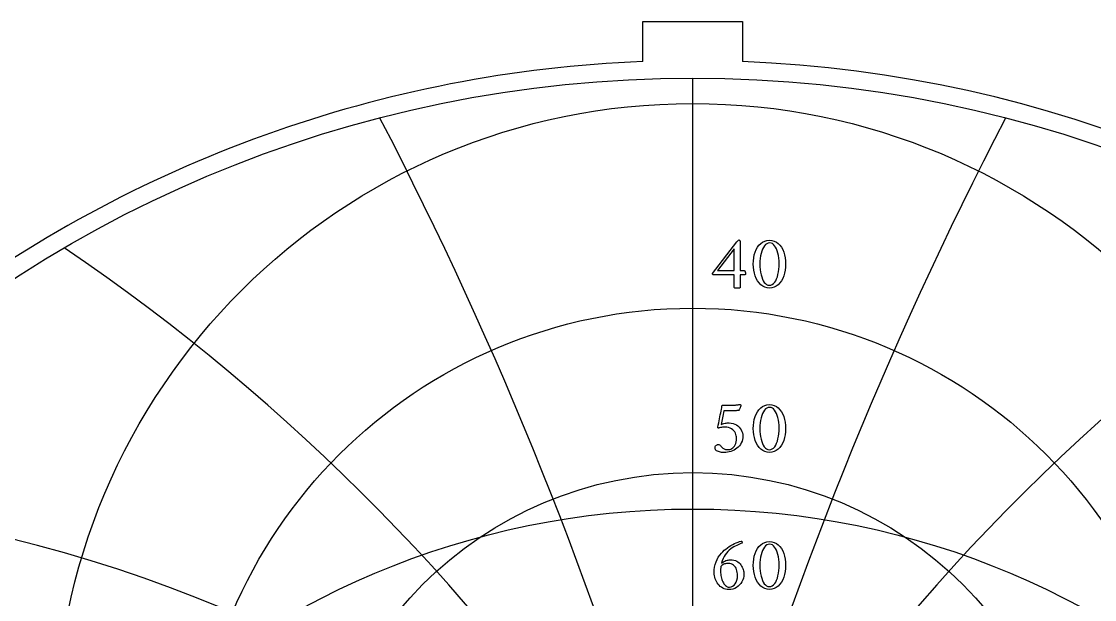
# Model space of a CAD drawing. Header units: millimetres. Extents: x -32.4 to 32.3, y -32.4 to 33.4.
# Drawn here: x -17.16 to 10.27, y 18.57 to 33.35 of the extents above; entities that cross this region are included whole.
import ezdxf

# ---------------------------------------------------------------- set-up
doc = ezdxf.new("R2010")
doc.units = ezdxf.units.MM
for name, color, linetype in [('CUT_OUTER', 1, 'Continuous'), ('ENGRAVE', 7, 'Continuous'), ('ENGRAVE_FINE', 8, 'Continuous'), ('TEXT', 5, 'Continuous')]:
    doc.layers.add(name, color=color, linetype=linetype)

msp = doc.modelspace()

# ---------------------------------------------------------------- linework, layer by layer
at = {"layer": 'CUT_OUTER'}
for points in [[(-1.2775, 33.35), (1.2775, 33.35), (1.2775, 32.3246)], [(-1.2775, 32.3246), (-1.2775, 33.35)]]:
    msp.add_lwpolyline(points, dxfattribs=at)
for centre, radius, start, end in [((-0.0002, -0.0001), 32.35, 127.26523, 87.73645), ((-0.0008, 0.0014), 32.3484, 92.26192, 127.26607)]:
    msp.add_arc(centre, radius, start, end, dxfattribs=at)
at = {"layer": 'ENGRAVE'}
msp.add_lwpolyline([(0, -31.9), (0, 31.9)], dxfattribs=at)
for centre, radius in [((0, 0), 31.9), ((0, 14.9413), 16.3099), ((0, 13.2367), 12.781), ((0, 12.0499), 9.7631), ((0, 0), 20.8814)]:
    msp.add_circle(centre, radius, dxfattribs=at)
msp.add_arc((0, 17.4239), 20.6379, 156.38511, 23.61489, dxfattribs=at)
at = {"layer": 'ENGRAVE_FINE'}
for centre, radius, start, end in [((-98.2292, -16.0229), 101.6943, 5.117692, 27.466247), ((-98.2292, -16.0229), 101.6943, 5.117692, 27.466247), ((98.2292, -16.0229), 101.6943, 152.533753, 174.882308), ((98.2292, -16.0229), 101.6943, 152.533753, 174.882308), ((-45.5883, -16.0229), 52.6409, 10.39425, 55.88566), ((-45.5883, -16.0229), 52.6409, 10.39425, 55.88566), ((45.5883, -16.0229), 52.6409, 124.11434, 169.60575), ((45.5883, -16.0229), 52.6409, 124.11434, 169.60575), ((-26.3204, -16.0229), 37.2227, 16.00739, 86.28084), ((-26.3204, -16.0229), 37.2227, 16.00739, 86.28084), ((26.3204, -16.0229), 37.2227, 93.71916, 163.99261), ((26.3204, -16.0229), 37.2227, 93.71916, 163.99261)]:
    msp.add_arc(centre, radius, start, end, dxfattribs=at)
at = {"layer": 'TEXT'}
for points in [[(1.1812, 27.7616), (1.1884, 27.7609), (1.1945, 27.7587), (1.1996, 27.7551), (1.2035, 27.75), (1.2065, 27.7441), (1.2086, 27.7383), (1.2099, 27.7325), (1.2103, 27.7267), (1.2103, 26.9787), (1.323, 26.9787), (1.3277, 26.9772), (1.3322, 26.9729), (1.3365, 26.9656), (1.3405, 26.9554), (1.3439, 26.9432), (1.3463, 26.9301), (1.3478, 26.916), (1.3483, 26.901), (1.3479, 26.891), (1.3468, 26.8825), (1.345, 26.8755), (1.3424, 26.8699), (1.2103, 26.8699), (1.2103, 26.5377), (1.2095, 26.5374), (1.2072, 26.5365), (1.2032, 26.535), (1.1977, 26.5328), (1.1887, 26.5307), (1.1741, 26.5292), (1.1542, 26.5283), (1.1287, 26.528), (1.099, 26.529), (1.0777, 26.5319), (1.065, 26.5367), (1.0607, 26.5435), (1.0607, 26.8699), (0.5265, 26.8699), (0.5219, 26.8731), (0.518, 26.8769), (0.5146, 26.8814), (0.5119, 26.8864), (0.5098, 26.8916), (0.5083, 26.8964), (0.5074, 26.9008), (0.5071, 26.9049), (1.1248, 27.7131), (1.1302, 27.7193), (1.1365, 27.7264), (1.1438, 27.7344), (1.152, 27.7432), (1.1604, 27.7512), (1.1681, 27.757), (1.175, 27.7605), (1.1812, 27.7616)], [(1.9622, 27.7558), (2.0266, 27.7506), (2.0858, 27.7349), (2.1397, 27.7088), (2.1885, 27.6723), (2.2318, 27.627), (2.2696, 27.5749), (2.3018, 27.5158), (2.3284, 27.4498), (2.3492, 27.3787), (2.3641, 27.3043), (2.373, 27.2267), (2.376, 27.1458), (2.3729, 27.0648), (2.3638, 26.9872), (2.3487, 26.9128), (2.3274, 26.8417), (2.3004, 26.7757), (2.2679, 26.7164), (2.23, 26.664), (2.1866, 26.6183), (2.1379, 26.5813), (2.0843, 26.5549), (2.0257, 26.5391), (1.9622, 26.5338), (1.9002, 26.5391), (1.8427, 26.5549), (1.7895, 26.5813), (1.7407, 26.6183), (1.6968, 26.664), (1.6584, 26.7164), (1.6254, 26.7757), (1.5979, 26.8417), (1.5762, 26.9128), (1.5608, 26.9872), (1.5515, 27.0648), (1.5484, 27.1458), (1.5514, 27.2267), (1.5605, 27.3043), (1.5757, 27.3787), (1.5969, 27.4498), (1.624, 27.5158), (1.6567, 27.5749), (1.6949, 27.627), (1.7388, 27.6723), (1.7877, 27.7088), (1.8412, 27.7349), (1.8994, 27.7506), (1.9622, 27.7558)], [(1.0607, 27.5343), (0.6353, 26.9787), (1.0607, 26.9787)], [(1.9719, 27.6859), (1.9335, 27.6813), (1.8978, 27.6676), (1.865, 27.6449), (1.8349, 27.613), (1.8079, 27.5735), (1.7842, 27.5278), (1.7637, 27.4759), (1.7465, 27.4178), (1.7329, 27.3549), (1.7232, 27.2886), (1.7174, 27.2189), (1.7154, 27.1458), (1.7174, 27.0735), (1.7232, 27.0042), (1.7329, 26.938), (1.7465, 26.8748), (1.7635, 26.8162), (1.7832, 26.7638), (1.8057, 26.7176), (1.831, 26.6776), (1.8588, 26.6453), (1.8886, 26.6222), (1.9205, 26.6084), (1.9544, 26.6037), (1.9953, 26.6085), (2.0326, 26.6227), (2.0662, 26.6464), (2.0962, 26.6795), (2.1226, 26.7206), (2.1455, 26.7679), (2.1649, 26.8216), (2.1807, 26.8816), (2.1931, 26.946), (2.2019, 27.0132), (2.2071, 27.083), (2.2089, 27.1555), (2.207, 27.2284), (2.2014, 27.2976), (2.192, 27.3629), (2.1788, 27.4246), (2.1623, 27.4813), (2.1428, 27.5319), (2.1205, 27.5765), (2.0952, 27.6149), (2.0675, 27.646), (2.0377, 27.6681), (2.0058, 27.6814), (1.9719, 27.6859)], [(0.9286, 23.0848), (0.9828, 23.0817), (1.0328, 23.0722), (1.0785, 23.0564), (1.12, 23.0343), (1.1571, 23.0074), (1.1897, 22.9773), (1.2178, 22.9438), (1.2414, 22.9071), (1.2601, 22.8684), (1.2735, 22.8291), (1.2815, 22.7892), (1.2842, 22.7488), (1.2815, 22.7013), (1.2737, 22.6562), (1.2607, 22.6134), (1.2424, 22.5729), (1.2198, 22.535), (1.1938, 22.5001), (1.1644, 22.468), (1.1316, 22.4389), (1.0961, 22.4128), (1.0586, 22.3901), (1.0189, 22.3706), (0.9772, 22.3544), (0.9342, 22.3416), (0.8907, 22.3325), (0.8468, 22.3271), (0.8024, 22.3252), (0.7827, 22.3259), (0.7608, 22.3279), (0.7366, 22.3312), (0.7101, 22.3359), (0.6831, 22.3421), (0.6574, 22.3498), (0.633, 22.359), (0.61, 22.3699), (0.6056, 22.3738), (0.6003, 22.3796), (0.594, 22.3874), (0.5867, 22.3971), (0.5799, 22.4079), (0.5751, 22.419), (0.5721, 22.4303), (0.5712, 22.4418), (0.5727, 22.4612), (0.5772, 22.4787), (0.5848, 22.4943), (0.5955, 22.5079), (0.608, 22.5189), (0.6214, 22.5268), (0.6357, 22.5315), (0.6508, 22.5331), (0.6692, 22.5312), (0.6855, 22.5256), (0.6998, 22.5162), (0.712, 22.503), (0.7232, 22.4884), (0.7346, 22.4746), (0.7461, 22.4617), (0.7577, 22.4496), (0.7719, 22.437), (0.7875, 22.4265), (0.8045, 22.4181), (0.8228, 22.4117), (0.8416, 22.407), (0.8604, 22.4037), (0.879, 22.4017), (0.8975, 22.401), (0.9229, 22.4028), (0.9483, 22.408), (0.9739, 22.4168), (0.9995, 22.4292), (1.0242, 22.4456), (1.0469, 22.4666), (1.0675, 22.4922), (1.086, 22.5224), (1.1013, 22.5577), (1.1122, 22.5984), (1.1188, 22.6446), (1.121, 22.6963), (1.1191, 22.7267), (1.1134, 22.7577), (1.104, 22.7894), (1.0908, 22.8216), (1.0735, 22.8529), (1.0518, 22.8818), (1.0255, 22.9083), (0.9947, 22.9323), (0.9589, 22.9523), (0.9175, 22.9666), (0.8705, 22.9751), (0.8179, 22.978), (0.801, 22.9774), (0.7815, 22.9758), (0.7592, 22.9731), (0.7344, 22.9693), (0.71, 22.9647), (0.6892, 22.9598), (0.6721, 22.9545), (0.6586, 22.9489), (0.6557, 22.9494), (0.653, 22.951), (0.6504, 22.9538), (0.6479, 22.9576), (0.6458, 22.962), (0.6443, 22.9666), (0.6434, 22.9713), (0.643, 22.9761), (0.6537, 23.0295), (0.6644, 23.0829), (0.6751, 23.1363), (0.6858, 23.1898), (0.6963, 23.2423), (0.7064, 23.293), (0.7162, 23.3418), (0.7256, 23.3889), (0.7343, 23.4329), (0.7419, 23.4727), (0.7484, 23.5082), (0.7538, 23.5394), (1.0335, 23.5394), (1.0531, 23.5397), (1.0729, 23.5404), (1.0929, 23.5416), (1.1132, 23.5433), (1.1327, 23.5453), (1.1506, 23.5475), (1.1667, 23.5497), (1.1812, 23.5521), (1.1931, 23.5542), (1.2016, 23.5557), (1.2067, 23.5566), (1.2084, 23.5569), (1.2131, 23.5541), (1.2174, 23.5516), (1.2213, 23.5493), (1.2249, 23.5472), (1.2279, 23.545), (1.23, 23.5424), (1.2313, 23.5392), (1.2317, 23.5356), (1.2313, 23.5315), (1.23, 23.5251), (1.2279, 23.5164), (1.2249, 23.5054), (1.2211, 23.493), (1.2166, 23.48), (1.2114, 23.4663), (1.2055, 23.452), (1.1989, 23.4379), (1.1916, 23.4248), (1.1838, 23.4127), (1.1754, 23.4015), (1.155, 23.3996), (1.1326, 23.3976), (1.1083, 23.3957), (1.0821, 23.3937), (1.0537, 23.392), (1.0229, 23.3908), (0.9896, 23.3901), (0.9539, 23.3899), (0.7946, 23.3899), (0.7859, 23.3469), (0.7773, 23.3036), (0.7689, 23.26), (0.7606, 23.216), (0.7523, 23.1723), (0.7438, 23.1298), (0.7353, 23.0883), (0.7266, 23.0479), (0.7475, 23.0554), (0.7715, 23.0623), (0.7985, 23.0685), (0.8286, 23.0742), (0.8585, 23.0788), (0.8852, 23.0822), (0.9085, 23.0842), (0.9286, 23.0848)], [(1.9622, 23.5511), (2.0266, 23.5459), (2.0858, 23.5302), (2.1397, 23.5041), (2.1885, 23.4676), (2.2318, 23.4223), (2.2696, 23.3702), (2.3018, 23.3111), (2.3284, 23.2451), (2.3492, 23.174), (2.3641, 23.0997), (2.373, 23.022), (2.376, 22.9411), (2.3729, 22.8602), (2.3638, 22.7825), (2.3487, 22.7081), (2.3274, 22.637), (2.3004, 22.571), (2.2679, 22.5117), (2.23, 22.4593), (2.1866, 22.4136), (2.1379, 22.3767), (2.0843, 22.3502), (2.0257, 22.3344), (1.9622, 22.3291), (1.9002, 22.3344), (1.8427, 22.3502), (1.7895, 22.3767), (1.7407, 22.4136), (1.6968, 22.4593), (1.6584, 22.5117), (1.6254, 22.571), (1.5979, 22.637), (1.5762, 22.7081), (1.5608, 22.7825), (1.5515, 22.8602), (1.5484, 22.9411), (1.5514, 23.022), (1.5605, 23.0997), (1.5757, 23.174), (1.5969, 23.2451), (1.624, 23.3111), (1.6567, 23.3702), (1.6949, 23.4223), (1.7388, 23.4676), (1.7877, 23.5041), (1.8412, 23.5302), (1.8994, 23.5459), (1.9622, 23.5511)], [(1.9719, 23.4812), (1.9335, 23.4766), (1.8978, 23.463), (1.865, 23.4402), (1.8349, 23.4083), (1.8079, 23.3688), (1.7842, 23.3231), (1.7637, 23.2712), (1.7465, 23.2131), (1.7329, 23.1502), (1.7232, 23.0839), (1.7174, 23.0142), (1.7154, 22.9411), (1.7174, 22.8688), (1.7232, 22.7995), (1.7329, 22.7333), (1.7465, 22.6701), (1.7635, 22.6115), (1.7832, 22.5591), (1.8057, 22.5129), (1.831, 22.4729), (1.8588, 22.4406), (1.8886, 22.4175), (1.9205, 22.4037), (1.9544, 22.3991), (1.9953, 22.4038), (2.0326, 22.418), (2.0662, 22.4417), (2.0962, 22.4748), (2.1226, 22.5159), (2.1455, 22.5632), (2.1649, 22.6169), (2.1807, 22.6769), (2.1931, 22.7413), (2.2019, 22.8085), (2.2071, 22.8783), (2.2089, 22.9508), (2.207, 23.0237), (2.2014, 23.0929), (2.192, 23.1582), (2.1788, 23.2199), (2.1623, 23.2766), (2.1428, 23.3272), (2.1205, 23.3718), (2.0952, 23.4103), (2.0675, 23.4413), (2.0377, 23.4634), (2.0058, 23.4767), (1.9719, 23.4812)], [(0.9597, 19.5843), (1.0073, 19.582), (1.0508, 19.5751), (1.0903, 19.5636), (1.1258, 19.5474), (1.1576, 19.5277), (1.186, 19.5054), (1.2111, 19.4806), (1.2327, 19.4532), (1.2512, 19.4242), (1.2669, 19.3944), (1.2798, 19.364), (1.29, 19.3328), (1.2976, 19.302), (1.3031, 19.2728), (1.3064, 19.2452), (1.3075, 19.2191), (1.3042, 19.1676), (1.2946, 19.1178), (1.2785, 19.0699), (1.256, 19.0239), (1.2281, 18.9809), (1.1958, 18.9423), (1.1591, 18.908), (1.118, 18.8782), (1.0734, 18.8539), (1.026, 18.8366), (0.9758, 18.8263), (0.9228, 18.8228), (0.8811, 18.8252), (0.8415, 18.8323), (0.8039, 18.8441), (0.7684, 18.8607), (0.7351, 18.8811), (0.7045, 18.9046), (0.6764, 18.9312), (0.6508, 18.9607), (0.6279, 18.9927), (0.6078, 19.0265), (0.5905, 19.0622), (0.576, 19.0996), (0.5645, 19.1379), (0.5564, 19.1761), (0.5514, 19.2142), (0.5498, 19.2521), (0.5527, 19.324), (0.5615, 19.394), (0.576, 19.462), (0.5964, 19.528), (0.6224, 19.591), (0.6537, 19.6499), (0.6904, 19.7047), (0.7324, 19.7553), (0.7677, 19.7915), (0.8055, 19.8262), (0.8459, 19.8595), (0.8888, 19.8913), (0.9332, 19.9213), (0.9782, 19.9491), (1.0236, 19.9747), (1.0695, 19.9982), (1.1148, 20.0189), (1.1586, 20.0365), (1.2008, 20.051), (1.2414, 20.0623), (1.2476, 20.0609), (1.2526, 20.0567), (1.2563, 20.0497), (1.2589, 20.0399), (1.2606, 20.0295), (1.2618, 20.0207), (1.2625, 20.0135), (1.2628, 20.0079), (1.2316, 19.9972), (1.1984, 19.9846), (1.1632, 19.97), (1.1258, 19.9535), (1.0874, 19.9345), (1.0488, 19.9127), (1.0102, 19.8879), (0.9714, 19.8602), (0.9335, 19.8292), (0.8975, 19.7944), (0.8635, 19.7559), (0.8315, 19.7135), (0.8022, 19.667), (0.7766, 19.6157), (0.7546, 19.5596), (0.7363, 19.4989), (0.7623, 19.5181), (0.7897, 19.535), (0.8186, 19.5497), (0.849, 19.562), (0.8792, 19.5718), (0.9077, 19.5788), (0.9346, 19.583), (0.9597, 19.5843)], [(1.9622, 20.0506), (2.0266, 20.0454), (2.0858, 20.0297), (2.1397, 20.0036), (2.1885, 19.9671), (2.2318, 19.9218), (2.2696, 19.8697), (2.3018, 19.8106), (2.3284, 19.7446), (2.3492, 19.6735), (2.3641, 19.5992), (2.373, 19.5215), (2.376, 19.4406), (2.3729, 19.3597), (2.3638, 19.282), (2.3487, 19.2076), (2.3274, 19.1365), (2.3004, 19.0705), (2.2679, 19.0112), (2.23, 18.9588), (2.1866, 18.9131), (2.1379, 18.8762), (2.0843, 18.8497), (2.0257, 18.8339), (1.9622, 18.8286), (1.9002, 18.8339), (1.8427, 18.8497), (1.7895, 18.8762), (1.7407, 18.9131), (1.6968, 18.9588), (1.6584, 19.0112), (1.6254, 19.0705), (1.5979, 19.1365), (1.5762, 19.2076), (1.5608, 19.282), (1.5515, 19.3597), (1.5484, 19.4406), (1.5514, 19.5215), (1.5605, 19.5992), (1.5757, 19.6735), (1.5969, 19.7446), (1.624, 19.8106), (1.6567, 19.8697), (1.6949, 19.9218), (1.7388, 19.9671), (1.7877, 20.0036), (1.8412, 20.0297), (1.8994, 20.0454), (1.9622, 20.0506)], [(1.9719, 19.9807), (1.9335, 19.9761), (1.8978, 19.9625), (1.865, 19.9397), (1.8349, 19.9078), (1.8079, 19.8683), (1.7842, 19.8226), (1.7637, 19.7707), (1.7465, 19.7126), (1.7329, 19.6497), (1.7232, 19.5834), (1.7174, 19.5137), (1.7154, 19.4406), (1.7174, 19.3683), (1.7232, 19.299), (1.7329, 19.2328), (1.7465, 19.1696), (1.7635, 19.111), (1.7832, 19.0586), (1.8057, 19.0124), (1.831, 18.9724), (1.8588, 18.9401), (1.8886, 18.917), (1.9205, 18.9032), (1.9544, 18.8986), (1.9953, 18.9033), (2.0326, 18.9175), (2.0662, 18.9412), (2.0962, 18.9743), (2.1226, 19.0154), (2.1455, 19.0627), (2.1649, 19.1164), (2.1807, 19.1764), (2.1931, 19.2408), (2.2019, 19.308), (2.2071, 19.3778), (2.2089, 19.4503), (2.207, 19.5232), (2.2014, 19.5924), (2.192, 19.6577), (2.1788, 19.7194), (2.1623, 19.7761), (2.1428, 19.8267), (2.1205, 19.8713), (2.0952, 19.9098), (2.0675, 19.9408), (2.0377, 19.9629), (2.0058, 19.9762), (1.9719, 19.9807)], [(0.7208, 19.4153), (0.7189, 19.3997), (0.7174, 19.3838), (0.716, 19.3676), (0.7149, 19.3512), (0.7141, 19.3347), (0.7135, 19.3182), (0.7131, 19.3017), (0.713, 19.2852), (0.7138, 19.2527), (0.7164, 19.2196), (0.7206, 19.1857), (0.7266, 19.1511), (0.7343, 19.1168), (0.7438, 19.0836), (0.7552, 19.0517), (0.7684, 19.021), (0.7833, 18.9922), (0.8002, 18.9663), (0.8188, 18.9432), (0.8393, 18.9228), (0.8615, 18.9063), (0.8854, 18.8944), (0.911, 18.8873), (0.9383, 18.885), (0.9819, 18.8903), (1.0214, 18.9063), (1.0567, 18.933), (1.0879, 18.9704), (1.1134, 19.0159), (1.1316, 19.0666), (1.1426, 19.1227), (1.1462, 19.1841), (1.1447, 19.2242), (1.1401, 19.2628), (1.1326, 19.3), (1.1219, 19.3357), (1.108, 19.3689), (1.0906, 19.3988), (1.0697, 19.4253), (1.0452, 19.4484), (1.0169, 19.4671), (0.9845, 19.4804), (0.9479, 19.4884), (0.9073, 19.4911), (0.8863, 19.4903), (0.8643, 19.4879), (0.8411, 19.484), (0.8169, 19.4785), (0.7923, 19.4698), (0.7681, 19.4564), (0.7443, 19.4382), (0.7208, 19.4153)]]:
    msp.add_lwpolyline(points, close=True, dxfattribs=at)

doc.saveas('drawing.dxf')
